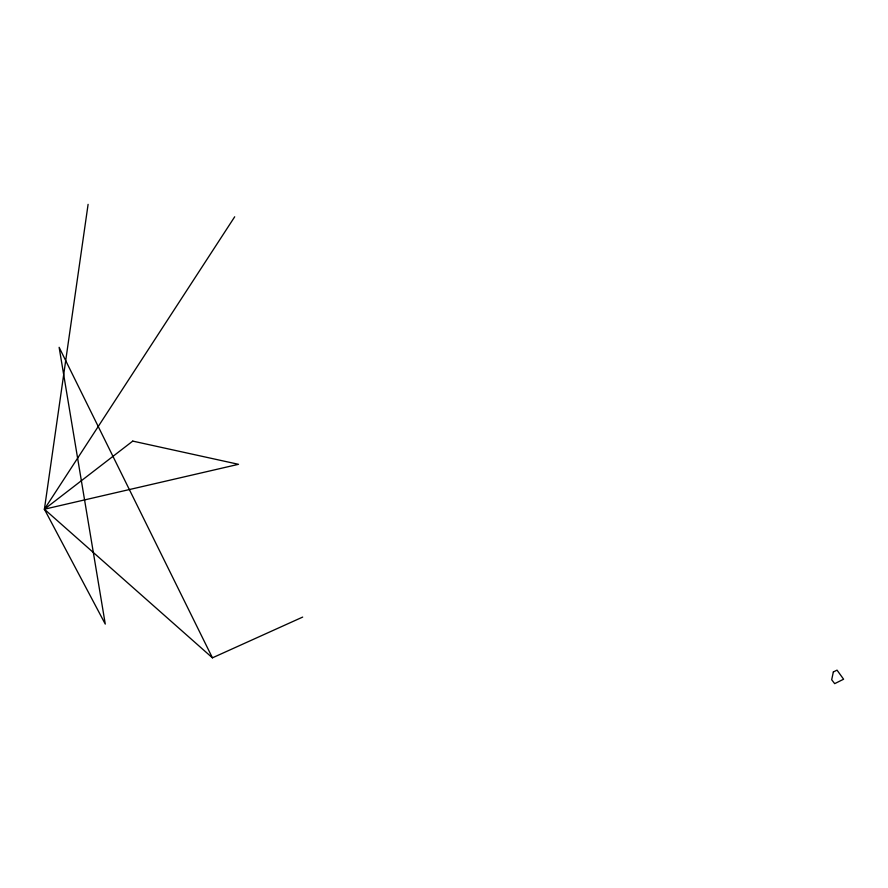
<?xml version="1.0" encoding="UTF-8"?>
<svg xmlns="http://www.w3.org/2000/svg" width="888" height="888" viewBox="0 0 888 888"><rect width="100%" height="100%" fill="white"/><g stroke="black" fill="none" stroke-linecap="round" stroke-linejoin="round"><path stroke-width="1.33" d="M88.101 204.351L44.4 509.213L105.272 624.086L59.13 347.319L212.432 657.83L302.675 617.082M234.698 216.794L44.4 509.213L212.432 657.83M833.344 671.972L831.69 679.731L834.676 683.649L843.6 679.22L837.029 670.14L833.344 671.972M132.756 441.103L44.4 509.213L238.506 464.313L132.756 441.103"/></g></svg>
